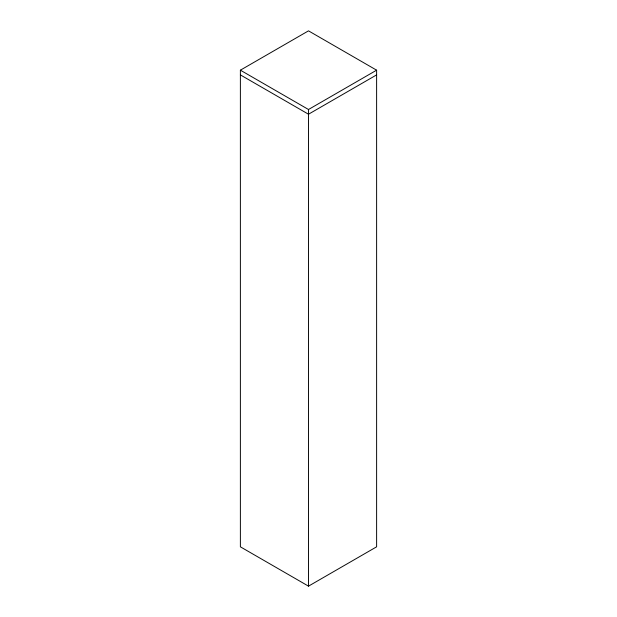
<?xml version="1.0" encoding="UTF-8"?>
<svg xmlns="http://www.w3.org/2000/svg" width="617" height="617" viewBox="0 0 617 617"><rect width="100%" height="100%" fill="white"/><g stroke="black" fill="none" stroke-linecap="round" stroke-linejoin="round"><path stroke-width="0.93" d="M240.383 70.176L308.5 30.85L376.617 70.176L376.617 546.824L308.5 586.15L240.383 546.824L240.383 70.176L308.5 109.502L376.617 70.176M376.617 74.896L308.5 114.222L240.383 74.896M308.5 109.502L308.5 586.15"/></g></svg>
